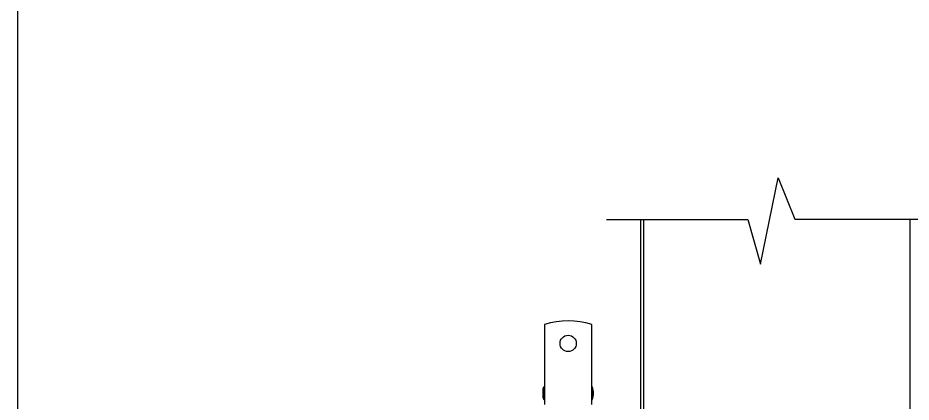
# Model space of a CAD drawing. Extents: x 921423 to 1291758, y 534425 to 1049953.
# Drawn here: x 1125092 to 1129580, y 862040 to 863971 of the extents above; entities that cross this region are included whole.
import ezdxf

# ---------------------------------------------------------------- set-up
doc = ezdxf.new("R2010")
doc.units = 0
doc.header["$LTSCALE"] = 1000
doc.header["$MEASUREMENT"] = 0
doc.layers.add('02___PRT_ALL_AXES', color=7, linetype='Continuous')
doc.layers.add('11122', color=7, linetype='Continuous')

msp = doc.modelspace()

# ---------------------------------------------------------------- linework, layer by layer
at = {"color": 7, "linetype": 'Continuous'}
for p, q in [((1128050.3, 862957.4), (1128760.6, 862957.4)), ((1128221.2, 862957.4), (1128221.2, 859317)), ((1128234.9, 862957.4), (1128234.9, 859317)), ((1128995.8, 862959.7), (1129706.1, 862959.7)), ((1129573.5, 862959.7), (1129573.5, 859317)), ((1127738.6, 862430.2), (1127738.6, 862027.6)), ((1127975.3, 862027.6), (1127975.3, 862430.2)), ((1127734.9, 862116.4), (1127738.6, 862116.4)), ((1127975.3, 862116.4), (1127979, 862116.4)), ((1127734.9, 862052.6), (1127738.6, 862052.6)), ((1127975.3, 862052.6), (1127979, 862052.6))]:
    msp.add_line(p, q, dxfattribs=at)
at = {"color": 0}
for points in [[(1128823, 862733.1), (1128912.9, 863167.9)], [(1128912.9, 863167.9), (1128995.8, 862959.7)], [(1128760.6, 862957.4), (1128823, 862733.1)]]:
    msp.add_lwpolyline(points, dxfattribs=at)
at = {"color": 7, "linetype": 'Continuous'}
msp.add_arc((1127856.9, 862053.9), 394.5, 72.5364, 107.4636, dxfattribs=at)
at = {"layer": '02___PRT_ALL_AXES', "color": 7, "linetype": 'Continuous'}
for p, q in [((1127732.1, 862107.3), (1127734.9, 862116.4)), ((1127732.1, 862061.7), (1127732.1, 862107.3)), ((1127734.9, 862052.6), (1127734.9, 862116.4)), ((1127734.9, 862116.4), (1127738.6, 862116.4)), ((1127975.3, 862116.4), (1127979, 862116.4)), ((1127979, 862052.6), (1127979, 862116.4)), ((1127732.1, 862061.7), (1127734.9, 862052.6)), ((1127734.9, 862052.6), (1127738.6, 862052.6)), ((1127975.3, 862052.6), (1127979, 862052.6))]:
    msp.add_line(p, q, dxfattribs=at)
msp.add_circle((1127856.9, 862334.9), 41, dxfattribs=at)
for centre, start, end in [((1127820.2, 862084.5), 159.5127, 165.5225), ((1127893.7, 862084.5), 339.5127, 20.4873), ((1127820.2, 862084.5), 194.4775, 200.4873)]:
    msp.add_arc(centre, 91.1, start, end, dxfattribs=at)
at = {"layer": '11122'}
msp.add_lwpolyline([(1125091.6, 868450.3), (1133990.7, 868450.3), (1133990.7, 857423.4), (1125091.6, 857423.4)], close=True, dxfattribs=at)

doc.saveas('drawing.dxf')
